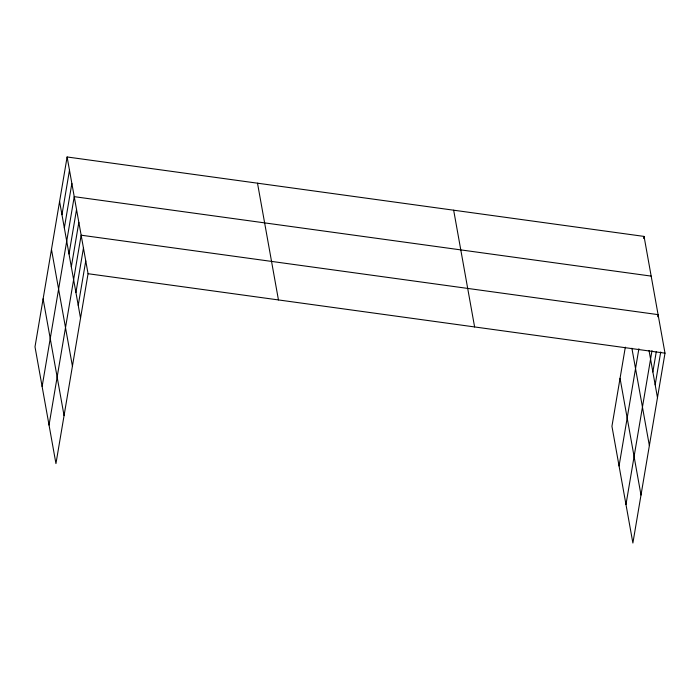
<?xml version="1.0" encoding="UTF-8"?>
<svg xmlns="http://www.w3.org/2000/svg" width="700" height="700" viewBox="0 0 700 700"><rect width="100%" height="100%" fill="white"/><g stroke="black" fill="none" stroke-linecap="round" stroke-linejoin="round"><path stroke-width="1.05" d="M67.112 156.975L35 346.841L55.947 463.584L88.06 273.717L67.112 156.975L644.053 236.416L665 353.159L632.887 543.025L611.94 426.283L625.327 347.148M61.967 214.69L69.484 170.205M64.339 227.92L71.864 183.435M42.123 386.531L74.235 196.665L651.175 276.106M69.02 253.995L76.536 209.51M71.321 266.831L78.846 222.355M49.035 425.058L81.147 235.191L658.087 314.632L657.729 316.75M75.933 292.521L83.449 248.036M78.234 305.358L85.759 260.873M643.694 238.534L644.053 236.416M619.062 465.972L638.89 348.749M625.975 504.499L651.997 350.639M652.864 371.954L656.267 351.838M655.174 384.799L660.721 351.969M88.06 273.717L665 353.159M649.031 350.551L657.475 397.644M631.881 348.215L649.364 445.62M620.051 378.306L640.999 495.049M453.661 210.201L474.609 326.944M257.504 183.19L278.451 299.933M59.587 201.46L80.535 318.203M51.476 249.436L72.424 366.179M43.111 298.865L64.059 415.608"/></g></svg>
